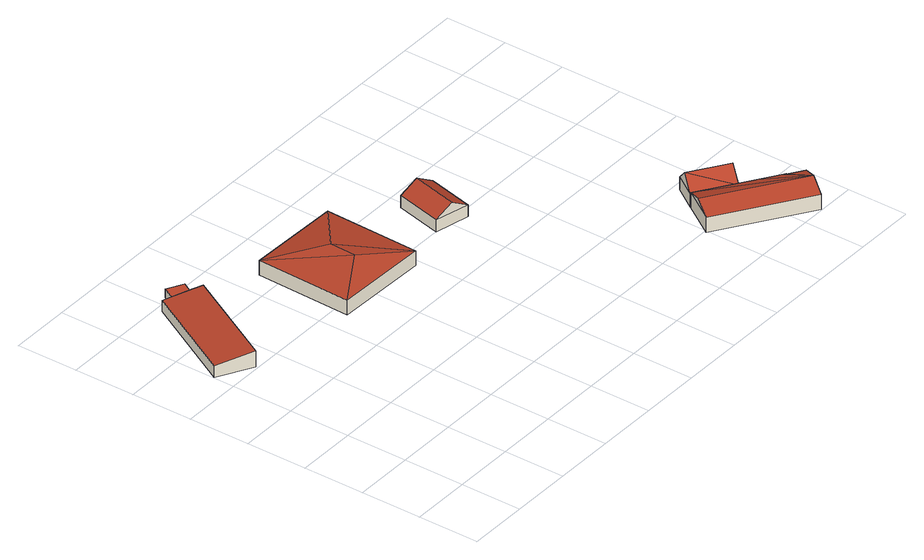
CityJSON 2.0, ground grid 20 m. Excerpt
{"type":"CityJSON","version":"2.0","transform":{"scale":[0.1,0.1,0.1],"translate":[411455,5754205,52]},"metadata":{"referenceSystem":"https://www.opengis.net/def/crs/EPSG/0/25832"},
"CityObjects":{
"building1":{"type":"Building","attributes":{"Gemeindeschluessel":"05515000","Geometrietyp2DReferenz":"3000","function":"31001_1310","roofType":"2100","measuredHeight":5.48},"geometry":[{"type":"Solid","lod":"2","boundaries":[[[[0,1,2,3]],[[4,5,1,0]],[[6,7,5,4]],[[8,9,7,6]],[[10,11,9,8]],[[3,2,11,10]],[[8,6,4,0,3,10]],[[1,5,7,9,11,2]]]],"semantics":{"surfaces":[{"type":"WallSurface"},{"type":"RoofSurface"},{"type":"GroundSurface"}],"values":[[0,0,0,0,0,0,1,2]]}}]},
"building2":{"type":"Building","attributes":{"Gemeindeschluessel":"05515000","Geometrietyp2DReferenz":"3000","function":"31001_2460","roofType":"1000","measuredHeight":3},"geometry":[{"type":"Solid","lod":"2","boundaries":[[[[12,13,14,15]],[[16,17,13,12]],[[18,19,17,16]],[[15,14,19,18]],[[16,12,15,18]],[[13,17,19,14]]]],"semantics":{"surfaces":[{"type":"WallSurface"},{"type":"RoofSurface"},{"type":"GroundSurface"}],"values":[[0,0,0,0,1,2]]}}]},
"building3":{"type":"Building","attributes":{"Gemeindeschluessel":"05515000","Geometrietyp2DReferenz":"3000","function":"31001_2000","roofType":"3200","measuredHeight":7.82},"geometry":[{"type":"Solid","lod":"2","boundaries":[[[[20,21,22,23]],[[24,25,21,20]],[[26,27,25,24]],[[28,29,27,26]],[[30,31,29,28]],[[23,22,31,30]],[[24,20,23,32,26]],[[28,33,30]],[[33,32,23]],[[23,30,33]],[[28,26,32]],[[32,33,28]],[[21,25,27,29,31,22]]]],"semantics":{"surfaces":[{"type":"WallSurface"},{"type":"RoofSurface"},{"type":"GroundSurface"}],"values":[[0,0,0,0,0,0,1,1,1,1,1,1,2]]}}]},
"building4":{"type":"Building","attributes":{"Gemeindeschluessel":"05515000","Geometrietyp2DReferenz":"3000","function":"31001_1100","roofType":"3100","measuredHeight":7.47},"address":[{"country":"Germany","locality":"Münster","thoroughfareNumber":"10","thoroughfareName":"Alter Postweg"}],"geometry":[{"type":"Solid","lod":"2","boundaries":[[[[34,35,36,37]],[[38,39,35,34]],[[40,41,39,38]],[[37,36,41,40]],[[34,42,38]],[[40,43,37]],[[37,43,42,34]],[[38,42,43,40]],[[35,39,41,36]]]],"semantics":{"surfaces":[{"type":"WallSurface"},{"type":"RoofSurface"},{"type":"GroundSurface"}],"values":[[0,0,0,0,0,0,1,1,2]]}}]},
"building5":{"type":"Building","attributes":{"Gemeindeschluessel":"05515000","Geometrietyp2DReferenz":"3000","function":"31001_2700","roofType":"5000","measuredHeight":7.13},"geometry":[{"type":"Solid","lod":"2","boundaries":[[[[44,45,46,47]],[[48,49,45,44]],[[50,51,49,48]],[[52,53,51,50]],[[54,55,53,52]],[[56,57,55,54]],[[58,59,57,56]],[[47,46,59,58]],[[60,61,58,56]],[[48,52,50]],[[60,54,52]],[[60,52,48]],[[60,48,44]],[[60,44,47]],[[47,61,60]],[[54,60,56]],[[58,61,47]],[[45,49,51,53,55,57,59,46]]]],"semantics":{"surfaces":[{"type":"WallSurface"},{"type":"RoofSurface"},{"type":"GroundSurface"}],"values":[[0,0,0,0,0,0,0,0,1,1,1,1,1,1,1,0,0,2]]}}]},
"building6":{"type":"Building","attributes":{"Gemeindeschluessel":"05515000","Geometrietyp2DReferenz":"3000","function":"31001_2700","roofType":"5000","measuredHeight":8.66},"geometry":[{"type":"Solid","lod":"2","boundaries":[[[[62,63,64,65]],[[66,67,63,62]],[[68,69,67,66]],[[65,64,69,68]],[[66,62,70,71]],[[68,71,70]],[[70,65,68]],[[66,71,68]],[[65,70,62]],[[63,67,69,64]]]],"semantics":{"surfaces":[{"type":"WallSurface"},{"type":"RoofSurface"},{"type":"GroundSurface"}],"values":[[0,0,0,0,1,1,1,0,0,2]]}}]}
},
"vertices":[
[258,1132,58],[258,1132,7],[205,1161,7],[205,1161,50],[284,1117,61],[284,1117,7],[115,807,61],[115,807,7],[4,869,46],[4,869,7],[173,1178,46],[173,1178,7],
[234,1213,36],[234,1213,6],[205,1161,6],[205,1161,36],[287,1184,36],[287,1184,6],[258,1132,36],[258,1132,6],
[489,1068,56],[489,1068,6],[480,1068,6],[480,1068,56],[530,1067,56],[530,1067,6],[788,1060,56],[788,1060,6],[780,747,56],[780,747,6],[472,755,56],[472,755,6],[631,932,85],[628,845,85],
[979,948,49],[979,948,9],[943,797,9],[943,797,49],[1091,921,49],[1091,921,9],[1055,770,49],[1055,770,9],[1035,934,84],[999,783,84],
[1626,189,60],[1626,189,10],[1464,298,10],[1464,298,60],[1688,148,60],[1688,148,10],[1698,141,60],[1698,141,10],[1697,139,60],[1697,139,10],[1746,106,60],[1746,106,10],[1675,1,60],[1675,1,10],[1392,191,60],[1392,191,10],[1711,54,82],[1428,245,82],
[1514,375,54],[1514,375,11],[1463,299,11],[1463,299,54],[1632,296,54],[1632,296,11],[1581,219,54],[1581,219,11],[1489,338,98],[1607,259,98]
]}
